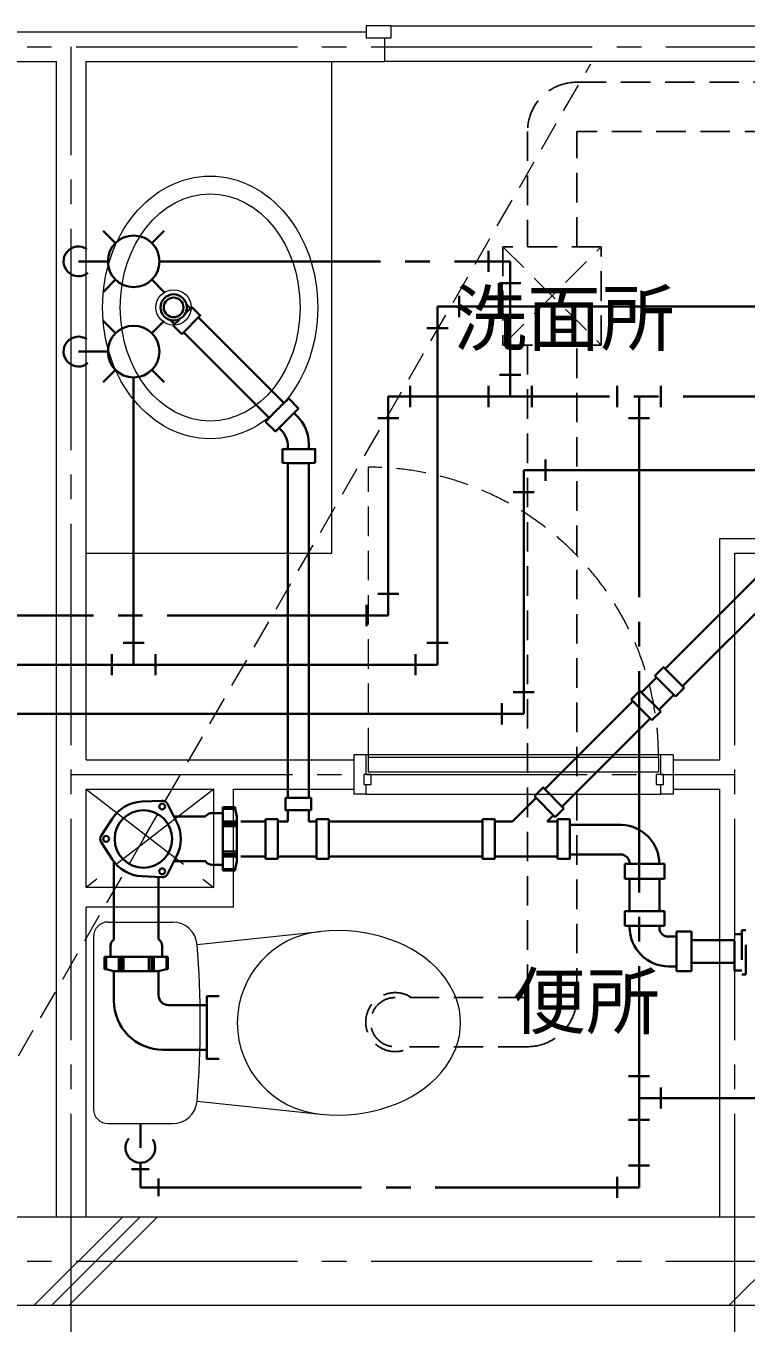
# Model space of a CAD drawing. Units: millimetres at full size, sheet at 1:50; details may follow other scales. Extents: x -9674 to 9699, y -6794 to 6791.
# Drawn here: x -1445 to 20, y -2809 to -171 of the extents above; entities that cross this region are included whole.
import ezdxf
from ezdxf.enums import TextEntityAlignment as Align

# ---------------------------------------------------------------- set-up
doc = ezdxf.new("R2010")
doc.units = ezdxf.units.MM
doc.header["$LTSCALE"] = 50
for name, pattern in [('CHAIN1', [8, 5, -1, 1, -1]), ('CHAIN2', [12, 9, -1, 1, -1]), ('DASHED1', [1.8, 1.2, -0.6])]:
    doc.linetypes.add(name, pattern=pattern)
for name, color, linetype, lineweight in [('1-0_芯', 134, 'CHAIN2', 9), ('1-1_躯体', 134, 'Continuous', 9), ('1-2_間仕切', 134, 'Continuous', 9), ('1-3_建具', 134, 'Continuous', 9), ('1-5_設備', 134, 'Continuous', 9), ('1-7_その他', 134, 'DASHED1', 9), ('1-8_ハッチ', 134, 'Continuous', 9), ('2-0_芯', 3, 'Continuous', 35), ('2-3_建具', 4, 'Continuous', 35), ('2-9_金物', 1, 'CHAIN2', 35), ('2-A_文字', 6, 'Continuous', 35), ('2-C', 2, 'DASHED1', 25)]:
    doc.layers.add(name, color=color, linetype=linetype, lineweight=lineweight)
doc.layers.add('1-A_文字', color=134, linetype='Continuous')
doc.styles.add('ＭＳ ゴシック', font='')
doc.styles.get('ＭＳ ゴシック').set_extended_font_data('MS Gothic')

msp = doc.modelspace()

# ---------------------------------------------------------------- linework, layer by layer
at = {"layer": '1-0_芯'}
for p, q in [((-8542.71, -213.36), (8067.29, -213.36)), ((-1352.71, -3433.36), (-1352.71, -213.36)), ((-2.71, -1243.36), (1897.29, -1243.36)), ((-2.71, -3433.36), (-2.71, -1243.36)), ((-1352.71, -1693.36), (-2.71, -1693.36)), ((-8542.71, -2683.36), (8067.29, -2683.36))]:
    msp.add_line(p, q, dxfattribs=at)
at = {"layer": '1-1_躯体'}
for p, q in [((5957.29, -2593.36), (-6742.71, -2593.36)), ((5957.29, -2773.36), (-6742.71, -2773.36))]:
    msp.add_line(p, q, dxfattribs=at)
at = {"layer": '1-2_間仕切'}
for p, q in [((-752.71, -183.36), (-2392.71, -183.36)), ((-715.21, -195.86), (-715.21, -243.36)), ((-2392.71, -243.36), (-1382.71, -243.36)), ((-1382.71, -2593.36), (-1382.71, -243.36)), ((-1322.71, -1663.36), (-1322.71, -243.36)), ((-1322.71, -243.36), (-715.21, -243.36)), ((-32.71, -1663.36), (-32.71, -1213.36)), ((-32.71, -1213.36), (135.29, -1213.36)), ((-152.71, -1653.36), (-752.71, -1653.36)), ((-1322.71, -1663.36), (-777.71, -1663.36)), ((-127.71, -1663.36), (-32.71, -1663.36)), ((-1322.71, -1923.36), (-1322.71, -1723.36)), ((-1322.71, -1723.36), (-1062.71, -1723.36)), ((-1062.71, -1923.36), (-1062.71, -1723.36)), ((-1022.71, -1963.36), (-1022.71, -1723.36)), ((-1022.71, -1723.36), (-777.71, -1723.36)), ((-127.71, -1723.36), (-32.71, -1723.36)), ((-32.71, -2593.36), (-32.71, -1723.36)), ((-1062.71, -1923.36), (-1322.71, -1923.36)), ((-1022.71, -1963.36), (-1322.71, -1963.36)), ((-1322.71, -2593.36), (-1322.71, -1963.36))]:
    msp.add_line(p, q, dxfattribs=at)
at = {"layer": '1-3_建具'}
for p, q in [((-752.71, -170.86), (-752.71, -195.86)), ((-702.71, -170.86), (-752.71, -170.86)), ((-702.71, -170.86), (-702.71, -195.86)), ((-702.71, -170.86), (47.29, -170.86)), ((-702.71, -195.86), (-752.71, -195.86)), ((59.79, -243.36), (-715.21, -243.36)), ((-777.71, -1653.36), (-777.71, -1733.36)), ((-752.71, -1653.36), (-777.71, -1653.36)), ((-752.71, -1693.36), (-752.71, -1653.36)), ((-747.71, -1688.36), (-747.71, -1658.36)), ((-747.71, -1658.36), (-157.71, -1658.36)), ((-157.71, -1658.36), (-157.71, -1688.36)), ((-127.71, -1653.36), (-152.71, -1653.36)), ((-152.71, -1693.36), (-152.71, -1653.36)), ((-127.71, -1653.36), (-127.71, -1733.36)), ((-157.71, -1688.36), (-747.71, -1688.36)), ((-757.71, -1693.36), (-757.71, -1713.36)), ((-742.71, -1693.36), (-757.71, -1693.36)), ((-757.71, -1713.36), (-742.71, -1713.36)), ((-752.71, -1733.36), (-752.71, -1713.36)), ((-742.71, -1713.36), (-742.71, -1693.36)), ((-162.71, -1693.36), (-162.71, -1713.36)), ((-162.71, -1713.36), (-147.71, -1713.36)), ((-152.71, -1733.36), (-152.71, -1713.36)), ((-752.71, -1733.36), (-777.71, -1733.36)), ((-752.71, -1733.36), (-152.71, -1733.36)), ((-127.71, -1733.36), (-152.71, -1733.36))]:
    msp.add_line(p, q, dxfattribs=at)
at = {"layer": '1-3_建具', "linetype": 'DASHED1'}
msp.add_line((-747.71, -1658.36), (-747.71, -1068.36), dxfattribs=at)
at = {"layer": '1-3_建具'}
msp.add_lwpolyline([(-147.71, -1713.36), (-147.71, -1693.36), (-162.71, -1693.36)], dxfattribs=at)
at = {"layer": '1-3_建具', "linetype": 'DASHED1'}
msp.add_arc((-747.71, -1658.36), 590, 0, 90, dxfattribs=at)
at = {"layer": '1-5_設備'}
for p, q in [((-1277.71, -1993.36), (-1146.47, -1993.36)), ((-1307.71, -2023.36), (-1307.71, -2373.36)), ((-1096.63, -2039.36), (-845.56, -2012.71)), ((-1096.63, -2357.36), (-845.56, -2384.01)), ((-1277.71, -2403.36), (-1146.47, -2403.36))]:
    msp.add_line(p, q, dxfattribs=at)
msp.add_lwpolyline([(-1322.71, -1243.36), (-822.71, -1243.36), (-822.71, -243.36)], dxfattribs=at)
msp.add_circle((-1144.47, -743.36), 36, dxfattribs=at)
for centre, radius, start, end in [((-1277.71, -2023.36), 30, 90, 180), ((-1146.47, -2043.36), 50, 4.58409, 90), ((-828.44, -2198.36), 186.44, 95.26901, 264.731), ((-3079.65, -2198.36), 1989.39, 355.41592, 4.58409), ((-1277.71, -2373.36), 30, 180, 270), ((-1146.47, -2353.36), 50, 270, 355.41592)]:
    msp.add_arc(centre, radius, start, end, dxfattribs=at)
for major_axis, ratio in [((0, 267), 0.8202), ((0, 231), 0.7922)]:
    msp.add_ellipse((-1070.07, -743.36), major_axis=major_axis, ratio=ratio, dxfattribs=at)
msp.add_ellipse((-810.52, -2198.36), major_axis=(250, 0), ratio=0.75, start_param=4.5717765, end_param=7.9945944, dxfattribs=at)
at = {"layer": '1-7_その他', "linetype": 'CHAIN1'}
for p, q in [((-1322.71, -1723.36), (-1062.71, -1923.36)), ((-1062.71, -1723.36), (-1322.71, -1923.36))]:
    msp.add_line(p, q, dxfattribs=at)
at = {"layer": '1-8_ハッチ'}
for p, q in [((-1428.67, -2773.36), (-1248.67, -2593.36)), ((-1393.32, -2773.36), (-1213.32, -2593.36)), ((-1357.96, -2773.36), (-1177.96, -2593.36)), ((-14.46, -2773.36), (165.54, -2593.36))]:
    msp.add_line(p, q, dxfattribs=at)
at = {"layer": '2-0_芯'}
for p, q in [((814.08, -520.03), (-144.29, -1478.4)), ((849.43, -555.39), (-108.94, -1513.76)), ((-1118.07, -737.65), (-1110.39, -745.34)), ((-1090.28, -759.87), (-1127.96, -797.56)), ((-1107.6, -742.54), (-1119.52, -754.46)), ((-1107.6, -742.54), (-1090.28, -759.87)), ((-919.91, -937.7), (-1094.01, -763.6)), ((-1150.18, -769.75), (-1142.5, -777.44)), ((-1145.29, -780.24), (-1127.96, -797.56)), ((-950.1, -967.95), (-1124.23, -793.82)), ((-892.8, -964.81), (-899.73, -957.88)), ((-926.75, -991.3), (-929.95, -988.1)), ((-912.11, -1026.65), (-912.11, -1031.34)), ((-869.37, -1021.37), (-869.37, -1031.34)), ((-912.11, -1059.83), (-912.11, -1740.58)), ((-869.37, -1059.88), (-869.36, -1740.58)), ((-161.97, -1496.08), (-192.24, -1526.35)), ((-123.08, -1534.97), (-165.5, -1492.54)), ((-105.4, -1517.29), (-123.08, -1534.97)), ((-209.92, -1544.03), (-389.13, -1723.24)), ((-171.03, -1582.92), (-213.45, -1540.49)), ((-126.61, -1531.43), (-156.89, -1561.71)), ((-174.56, -1579.39), (-353.77, -1758.59)), ((-153.35, -1565.24), (-171.03, -1582.92)), ((-917.11, -1740.58), (-864.36, -1740.58)), ((-864.36, -1740.58), (-864.36, -1765.58)), ((-406.81, -1740.92), (-454.76, -1788.87)), ((-367.91, -1779.81), (-410.34, -1737.38)), ((-1168.39, -1746.56), (-1209.33, -1748.45)), ((-1157.18, -1753.03), (-1138.34, -1789.43)), ((-1044.51, -1824.37), (-1044.51, -1759.87)), ((-1019.51, -1759.87), (-1044.51, -1759.87)), ((-1019.51, -1762.87), (-1044.51, -1762.87)), ((-1019.51, -1762.87), (-1019.51, -1759.87)), ((-1015.51, -1778.87), (-1019.51, -1762.87)), ((-912.11, -1765.58), (-912.11, -1788.87)), ((-869.36, -1765.58), (-869.36, -1788.87)), ((-350.24, -1762.13), (-367.91, -1779.81)), ((-1291.94, -1817.89), (-1269.83, -1783.38)), ((-1143.81, -1778.87), (-1081.1, -1778.87)), ((-1044.51, -1771.87), (-1066.85, -1771.87)), ((-1015.51, -1788.62), (-1044.51, -1788.62)), ((-1015.51, -1793.62), (-1044.51, -1793.62)), ((-1015.51, -1778.87), (-1015.51, -1824.37)), ((-957.73, -1788.87), (-1007.93, -1788.87)), ((-957.73, -1783.87), (-957.73, -1864.87)), ((-932.73, -1783.87), (-957.73, -1783.87)), ((-932.73, -1783.87), (-932.73, -1864.87)), ((-912.11, -1788.87), (-932.73, -1788.87)), ((-853.93, -1788.87), (-869.36, -1788.87)), ((-853.93, -1783.87), (-853.93, -1864.87)), ((-828.93, -1783.87), (-853.93, -1783.87)), ((-828.93, -1783.87), (-828.93, -1864.87)), ((-515.87, -1788.87), (-828.93, -1788.87)), ((-515.87, -1783.87), (-515.87, -1864.87)), ((-490.87, -1783.87), (-515.87, -1783.87)), ((-490.87, -1783.87), (-490.87, -1864.87)), ((-454.76, -1788.87), (-490.87, -1788.87)), ((-371.45, -1776.27), (-384.05, -1788.87)), ((-363.55, -1788.87), (-384.05, -1788.87)), ((-363.55, -1783.87), (-363.55, -1864.87)), ((-338.55, -1783.87), (-363.55, -1783.87)), ((-1015.51, -1798.62), (-1044.51, -1798.62)), ((-232.82, -1795.73), (-338.55, -1795.73)), ((-1291.94, -1830.84), (-1269.83, -1865.35)), ((-1044.51, -1824.37), (-1044.51, -1888.87)), ((-1015.51, -1869.87), (-1015.51, -1824.37)), ((-1265.94, -1870.88), (-1265.94, -2027.43)), ((-1157.18, -1895.7), (-1138.34, -1859.3)), ((-1143.81, -1869.87), (-1078.72, -1869.87)), ((-1015.51, -1850.12), (-1044.51, -1850.12)), ((-1015.51, -1855.12), (-1044.51, -1855.12)), ((-1015.51, -1860.12), (-1044.51, -1860.12)), ((-1015.51, -1869.87), (-1019.51, -1885.87)), ((-957.73, -1859.87), (-1007.93, -1859.87)), ((-932.73, -1864.87), (-957.73, -1864.87)), ((-853.93, -1859.87), (-932.73, -1859.87)), ((-828.93, -1864.87), (-853.93, -1864.87)), ((-515.87, -1859.87), (-828.93, -1859.87)), ((-490.87, -1864.87), (-515.87, -1864.87)), ((-363.55, -1859.87), (-490.87, -1859.87)), ((-230.83, -1856.26), (-338.55, -1856.26)), ((-1044.51, -1876.87), (-1066.85, -1876.87)), ((-1019.51, -1885.87), (-1044.51, -1885.87)), ((-1019.51, -1888.87), (-1044.51, -1888.87)), ((-1019.51, -1885.87), (-1019.51, -1888.87)), ((-226.01, -1875.3), (-226.02, -1905.3)), ((-145.25, -1875.3), (-226.01, -1875.3)), ((-145.25, -1875.3), (-145.28, -1905.3)), ((-1209.33, -1900.29), (-1168.39, -1902.17)), ((-1174.94, -1901.87), (-1174.94, -2027.43)), ((-145.28, -1905.3), (-226.02, -1905.3)), ((-216.59, -1905.3), (-216.62, -1970.96)), ((-156.05, -1970.96), (-156, -1905.3)), ((-226.01, -1970.96), (-226.02, -2000.96)), ((-145.25, -1970.96), (-226.01, -1970.96)), ((-145.25, -1970.96), (-145.28, -2000.96)), ((-145.28, -2000.96), (-226.02, -2000.96)), ((-142.12, -2022.8), (-120.85, -2022.82)), ((-120.85, -2012.82), (-120.85, -2093.58)), ((-120.85, -2012.82), (-90.85, -2012.84)), ((-90.85, -2012.84), (-90.85, -2093.59)), ((-2.92, -2030.55), (-90.85, -2030.55)), ((-1272.94, -2064.02), (-1272.94, -2041.68)), ((-1167.94, -2064.02), (-1167.94, -2041.68)), ((-1220.44, -2064.02), (-1284.94, -2064.02)), ((-1284.94, -2089.02), (-1284.94, -2064.02)), ((-1281.94, -2089.02), (-1281.94, -2064.02)), ((-1256.19, -2093.02), (-1256.19, -2064.02)), ((-1251.19, -2093.02), (-1251.19, -2064.02)), ((-1246.19, -2093.02), (-1246.19, -2064.02)), ((-1220.44, -2064.02), (-1155.94, -2064.02)), ((-1194.69, -2093.02), (-1194.69, -2064.02)), ((-1189.69, -2093.02), (-1189.69, -2064.02)), ((-1184.69, -2093.02), (-1184.69, -2064.02)), ((-1158.94, -2089.02), (-1158.94, -2064.02)), ((-1155.94, -2089.02), (-1155.94, -2064.02)), ((-136.68, -2083.57), (-120.85, -2083.58)), ((-2.89, -2076.37), (-90.85, -2076.37)), ((-1281.94, -2089.02), (-1284.94, -2089.02)), ((-1265.94, -2093.02), (-1281.94, -2089.02)), ((-1265.94, -2093.02), (-1220.44, -2093.02)), ((-1265.94, -2153.28), (-1265.94, -2093.02)), ((-1174.94, -2093.02), (-1220.44, -2093.02)), ((-1174.94, -2093.02), (-1158.94, -2089.02)), ((-1174.94, -2142.28), (-1174.94, -2093.02)), ((-1158.94, -2089.02), (-1155.94, -2089.02)), ((-120.85, -2093.58), (-90.85, -2093.59)), ((-1154.94, -2162.28), (-1077.22, -2162.28)), ((-1077.22, -2143.92), (-1051.57, -2143.92)), ((-1165.94, -2253.28), (-1077.22, -2253.28))]:
    msp.add_line(p, q, dxfattribs=at)
at = {"layer": '2-0_芯', "linetype": 'DASHED1'}
for p, q in [((-216.58, -1870.8), (-216.58, -1875.3)), ((-216.64, -2000.96), (-216.64, -2003.53)), ((-156.08, -2008.28), (-156.07, -2000.96)), ((11.89, -2010.06), (19.89, -2010.05)), ((19.95, -2100.05), (19.89, -2010.05)), ((-2.88, -2092.07), (11.95, -2092.06))]:
    msp.add_line(p, q, dxfattribs=at)
at = {"layer": '2-0_芯'}
for points in [[(-1107.6, -742.54), (-1090.28, -759.87), (-1127.96, -797.56)], [(-1133.37, -768.31), (-1145.29, -780.24), (-1127.96, -797.56)], [(-910.36, -928.91), (-890.56, -948.71), (-937.48, -995.62), (-957.27, -975.83)], [(-922.73, -1059.34), (-922.73, -1031.34), (-856.38, -1031.34), (-856.38, -1059.34)], [(-105.4, -1517.29), (-147.83, -1474.87), (-165.5, -1492.54)], [(-153.35, -1565.24), (-195.78, -1522.82), (-213.45, -1540.49)], [(-917.11, -1740.58), (-917.11, -1765.58), (-864.36, -1765.58)], [(-350.24, -1762.13), (-392.66, -1719.7), (-410.34, -1737.38)], [(-338.55, -1783.87), (-338.55, -1864.87), (-363.55, -1864.87)], [(-1077.22, -2143.92), (-1077.22, -2271.63), (-1051.57, -2271.63)]]:
    msp.add_lwpolyline(points, dxfattribs=at)
at = {"layer": '2-0_芯', "linetype": 'DASHED1'}
for points in [[(-2.88, -2092.07), (-2.93, -2018.07), (11.9, -2018.06)], [(11.89, -2010.06), (11.95, -2100.06), (19.95, -2100.05)]]:
    msp.add_lwpolyline(points, dxfattribs=at)
at = {"layer": '2-0_芯'}
for centre, radius in [((-1144.47, -743.36), 20), ((-1205.83, -1824.37), 58.5), ((-1167.83, -1758.55), 6), ((-1281.83, -1824.37), 6), ((-1167.83, -1890.18), 6)]:
    msp.add_circle(centre, radius, dxfattribs=at)
for centre, radius, start, end in [((-949.37, -1021.38), 80, 0.00093, 45), ((-962.11, -1026.65), 50, 360, 45.00093), ((-1205.83, -1824.37), 76, 92.637, 147.363), ((-1167.83, -1758.55), 12, 27.363, 92.637), ((-1205.83, -1824.37), 76, 332.637, 27.363), ((-1081.1, -1775.87), 3, 270, 322.33), ((-1066.85, -1786.87), 15, 90, 142.33), ((-1281.83, -1824.37), 12, 147.363, 212.637), ((-235.98, -1875.66), 80, 359.9556, 87.74203), ((-1205.83, -1824.37), 76, 212.637, 267.363), ((-1081.1, -1872.87), 3, 37.67, 90), ((-1066.85, -1861.87), 15, 217.67, 270), ((-235.98, -1875.66), 20, 14.06253, 75.10149), ((-1167.83, -1890.18), 12, 267.363, 332.637), ((-136.64, -2003.57), 80, 179.97203, 269.97203), ((-1257.94, -2041.68), 15, 127.67, 180), ((-1268.94, -2027.43), 3, 307.67, 0), ((-1171.94, -2027.43), 3, 180, 232.33), ((-1182.94, -2041.68), 15, 0, 52.33), ((-136.64, -2003.57), 20, 193.61576, 254.10457), ((-1165.94, -2153.28), 100, 180, 270), ((-1154.94, -2142.28), 20, 180, 270)]:
    msp.add_arc(centre, radius, start, end, dxfattribs=at)
msp.add_ellipse((-1144.47, -743.36), major_axis=(26.65, 0), ratio=0.999793, dxfattribs=at)
for centre, major_axis in [((-933.82, -952.37), (23.46, 23.46)), ((-889.56, -1059.34), (-33.17, 0))]:
    msp.add_ellipse(centre, major_axis=major_axis, ratio=0.020361, start_param=0, end_param=3.1415927, dxfattribs=at)
at = {"layer": '2-3_建具'}
for p, q in [((-387.76, -1096.12), (-387.76, -1052.92)), ((-432.06, -1074.52), (685.08, -1074.52)), ((-432.06, -1074.52), (-432.06, -1570.01)), ((-453.66, -1118.82), (-410.46, -1118.82)), ((-410.46, -1525.72), (-453.66, -1525.72)), ((-476.35, -1548.41), (-476.35, -1591.61)), ((-432.06, -1570.01), (-1798.56, -1570.01))]:
    msp.add_line(p, q, dxfattribs=at)
at = {"layer": '2-9_金物', "linetype": 'Continuous'}
for p, q in [((-1262.95, -612.48), (-1288.16, -587.27)), ((-1188.63, -612.48), (-1163.41, -587.27)), ((-1278.34, -649.64), (-1338.17, -649.64)), ((-1262.95, -686.8), (-1288.16, -712.02)), ((-1188.63, -686.8), (-1163.41, -712.02)), ((-1212.09, -2452.72), (-1212.09, -2403.36))]:
    msp.add_line(p, q, dxfattribs=at)
at = {"layer": '2-9_金物'}
for p, q in [((-503.86, -628.04), (-503.86, -671.24)), ((-1173.24, -649.64), (-459.57, -649.64)), ((-459.57, -924.52), (-459.57, -649.64)), ((-437.97, -693.94), (-481.17, -693.94)), ((-437.97, -880.23), (-481.17, -880.23)), ((-663.35, -946.12), (-663.35, -902.92)), ((-503.86, -946.12), (-503.86, -902.92)), ((-415.27, -946.12), (-415.27, -902.92)), ((-241.71, -902.92), (-241.71, -946.12)), ((-153.12, -902.92), (-153.12, -946.12)), ((-707.64, -924.52), (2313.86, -924.52)), ((-707.64, -1370.01), (-707.64, -924.52)), ((-197.41, -2532.97), (-197.41, -924.52)), ((-729.24, -968.82), (-686.04, -968.82)), ((-219.01, -968.82), (-175.81, -968.82)), ((-686.04, -1325.72), (-729.24, -1325.72)), ((-707.64, -1370.01), (-3431.19, -1370.01)), ((-751.94, -1348.41), (-751.94, -1391.61)), ((-219.01, -2306.97), (-175.81, -2306.97)), ((-153.12, -2372.86), (-153.12, -2329.66)), ((731.48, -2351.26), (-197.41, -2351.26)), ((-219.01, -2395.56), (-175.81, -2395.56)), ((-1194.09, -2496.06), (-1230.09, -2496.06)), ((-1212.09, -2532.97), (-1212.09, -2483.06)), ((-175.81, -2488.67), (-219.01, -2488.67)), ((-1175.18, -2514.97), (-1175.18, -2550.97)), ((-241.71, -2554.57), (-241.71, -2511.37)), ((-1212.09, -2532.97), (-197.41, -2532.97))]:
    msp.add_line(p, q, dxfattribs=at)
at = {"layer": '2-9_金物', "linetype": 'Continuous'}
msp.add_circle((-1225.79, -649.64), 52.55, dxfattribs=at)
for centre, start, end in [((-1338.17, -649.64), 55.151, 309.51), ((-1212.09, -2452.72), 140.49, 34.849)]:
    msp.add_arc(centre, 30.34, start, end, dxfattribs=at)
at = {"layer": '2-A_文字'}
for p, q in [((-563.35, -763.11), (-563.35, -719.91)), ((1233.42, -741.51), (-607.64, -741.51)), ((-607.64, -1470.01), (-607.64, -741.51)), ((-1262.95, -795.95), (-1288.16, -770.73)), ((-1188.63, -795.95), (-1163.41, -770.73)), ((-629.24, -785.8), (-586.04, -785.8)), ((-1278.34, -833.11), (-1338.17, -833.11)), ((-1262.95, -870.27), (-1288.16, -895.49)), ((-1188.63, -870.27), (-1163.41, -895.49)), ((-1225.79, -885.66), (-1225.79, -1470.01)), ((-1270.08, -1491.61), (-1270.08, -1448.41)), ((-1204.19, -1425.72), (-1247.39, -1425.72)), ((-1181.49, -1491.61), (-1181.49, -1448.41)), ((-651.94, -1491.61), (-651.94, -1448.41)), ((-586.04, -1425.72), (-629.24, -1425.72)), ((-1938.69, -1470.01), (-607.64, -1470.01))]:
    msp.add_line(p, q, dxfattribs=at)
msp.add_circle((-1225.79, -833.11), 52.55, dxfattribs=at)
msp.add_arc((-1338.17, -833.11), 30.34, 55.151, 309.51, dxfattribs=at)
at = {"layer": '2-C', "color": 7, "lineweight": 9}
for q in [(-295.8, -248.13), (-2115.87, -3400.6)]:
    msp.add_line((-1205.83, -1824.37), q, dxfattribs=at)
at = {"layer": '2-C'}
for p, q in [((-324.26, -285.36), (977.57, -285.36)), ((-424.26, -385.36), (-424.26, -619.9)), ((-324.26, -619.9), (-324.26, -385.36)), ((977.57, -385.36), (-324.26, -385.36)), ((-474.26, -819.9), (-274.26, -619.9)), ((-474.26, -619.9), (-274.26, -819.9)), ((-424.26, -819.9), (-424.26, -2146.94)), ((-324.26, -2146.94), (-324.26, -819.9)), ((-424.26, -2146.94), (-693.52, -2146.94)), ((-424.26, -2246.94), (-693.52, -2246.94))]:
    msp.add_line(p, q, dxfattribs=at)
msp.add_lwpolyline([(-474.26, -819.9), (-274.26, -819.9), (-274.26, -619.9), (-474.26, -619.9)], close=True, dxfattribs=at)
for centre, radius, start, end in [((-324.26, -385.36), 100, 90, 180), ((-693.52, -2196.94), 60, 56.44269, 303.55731), ((-693.52, -2196.94), 50, 90, 270), ((-424.26, -2146.94), 100, 270, 0)]:
    msp.add_arc(centre, radius, start, end, dxfattribs=at)

# ---------------------------------------------------------------- texts
at = {"layer": '1-A_文字', "style": 'ＭＳ ゴシック'}
for s, p in [('洗面所', (-575.32, -852.71)), ('便所', (-455.43, -2242.46))]:
    msp.add_text(s, height=110, dxfattribs=at).set_placement(p, align=Align.BOTTOM_LEFT)

doc.saveas('drawing.dxf')
